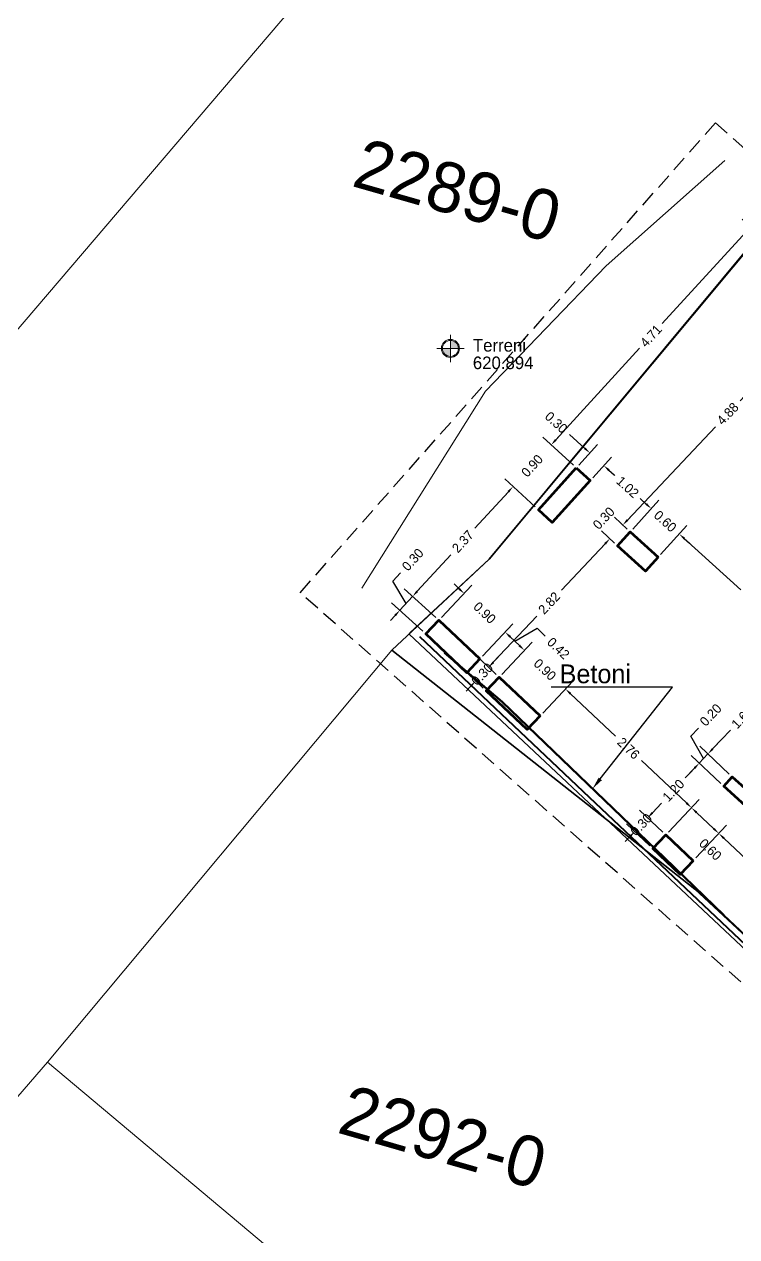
# Model space of a CAD drawing. Header units: metres. Extents: x 7512512.6 to 7512571.9, y 4692061.2 to 4692114.4.
# Drawn here: x 7512526.18 to 7512537.54, y 4692075.6 to 4692094.94 of the extents above; entities that cross this region are included whole.
import ezdxf
from ezdxf import colors
from ezdxf.entities.mleader import LeaderData, LeaderLine
from ezdxf.math import Vec2, Vec3

# ---------------------------------------------------------------- set-up
doc = ezdxf.new("R2010")
doc.units = ezdxf.units.M
doc.linetypes.add('DASHED2', pattern=[0.375, 0.25, -0.125])
for name, color, linetype, lineweight in [('0_Pen_No__20', 1, 'Continuous', 35), ('AA SHTYLLAT', 1, 'Continuous', 30), ('betoni', 8, 'Continuous', 0), ('germimi vija', 64, 'Continuous', 0), ('Nr Parceles Baze', 7, 'Continuous', 0), ('parcela', 7, 'Continuous', 0), ('parcela baze', 7, 'Continuous', 0), ('stiropori', 6, 'Continuous', 0)]:
    doc.layers.add(name, color=color, linetype=linetype, lineweight=lineweight)
doc.styles.get("Standard").update_dxf_attribs({"font": 'GOTHIC.TTF'})
doc.dimstyles.get("Standard").update_dxf_attribs({"dimtxt": 0.15, "dimasz": 0.11, "dimexe": 0.18, "dimexo": 0.0625, "dimgap": 0.09, "dimtad": 0, "dimzin": 0, "dimdsep": 46, "dimtxsty": 'Standard', "dimcen": 0.09, "dimadec": 0, "dimazin": 0, "dimtfac": 1, "dimtofl": 0, "dimtmove": 0, "dimatfit": 3, "dimfxl": 1, "dimtolj": 1, "dimtzin": 0, "dimarcsym": 0})

# ---------------------------------------------------------------- blocks, each defined once
blk = doc.blocks.new('*D24')
at = {"color": 0, "lineweight": -2, "transparency": 16777216}
for p, q in [((7512535.118, 4692088.175), (7512534.875, 4692088.396)), ((7512535.025, 4692087.909), (7512535.321, 4692088.235)), ((7512535.248, 4692087.707), (7512535.543, 4692088.033)), ((7512535.504, 4692087.826), (7512535.585, 4692087.752))]:
    blk.add_line(p, q, dxfattribs=at)
at = {"color": 0, "transparency": 16777216}
for points in [[(7512535.131, 4692088.189), (7512535.106, 4692088.162), (7512535.2, 4692088.101)], [(7512535.516, 4692087.84), (7512535.491, 4692087.812), (7512535.422, 4692087.9)]]:
    blk.add_solid(points, dxfattribs=at)
at = {"layer": 'Defpoints', "color": 0, "transparency": 16777216}
for p in [(7512535.422, 4692087.9), (7512534.983, 4692087.863), (7512535.206, 4692087.661)]:
    blk.add_point(p, dxfattribs=at)
at = {"color": 0, "transparency": 16777216, "insert": (7512534.663, 4692088.588), "char_height": 0.15, "attachment_point": 5, "rotation": 317.7974}
blk.add_mtext('\\A1;0.30', dxfattribs=at)
blk = doc.blocks.new('*D25')
at = {"color": 0, "lineweight": -2, "transparency": 16777216}
for p, q in [((7512535.248, 4692087.707), (7512535.543, 4692088.033)), ((7512535.504, 4692087.826), (7512535.598, 4692087.741)), ((7512535.883, 4692086.887), (7512536.3, 4692087.347)), ((7512536.098, 4692087.287), (7512536.004, 4692087.373))]:
    blk.add_line(p, q, dxfattribs=at)
at = {"color": 0, "transparency": 16777216}
for points in [[(7512535.516, 4692087.84), (7512535.491, 4692087.812), (7512535.422, 4692087.9)], [(7512536.11, 4692087.301), (7512536.085, 4692087.274), (7512536.179, 4692087.213)]]:
    blk.add_solid(points, dxfattribs=at)
at = {"layer": 'Defpoints', "color": 0, "transparency": 16777216}
for p in [(7512535.206, 4692087.661), (7512536.179, 4692087.213), (7512535.841, 4692086.841)]:
    blk.add_point(p, dxfattribs=at)
at = {"color": 0, "transparency": 16777216, "insert": (7512535.801, 4692087.557), "char_height": 0.15, "attachment_point": 5, "rotation": 317.7974}
blk.add_mtext('\\A1;1.02', dxfattribs=at)
blk = doc.blocks.new('*D26')
at = {"color": 0, "lineweight": -2, "transparency": 16777216}
for p, q in [((7512535.883, 4692086.887), (7512536.3, 4692087.347)), ((7512536.098, 4692087.287), (7512536.016, 4692087.361)), ((7512536.328, 4692086.484), (7512536.744, 4692086.944)), ((7512536.705, 4692086.737), (7512536.787, 4692086.663))]:
    blk.add_line(p, q, dxfattribs=at)
at = {"color": 0, "transparency": 16777216}
for points in [[(7512536.11, 4692087.301), (7512536.085, 4692087.274), (7512536.179, 4692087.213)], [(7512536.717, 4692086.75), (7512536.693, 4692086.723), (7512536.624, 4692086.81)]]:
    blk.add_solid(points, dxfattribs=at)
at = {"layer": 'Defpoints', "color": 0, "transparency": 16777216}
for p in [(7512535.841, 4692086.841), (7512536.624, 4692086.81), (7512536.286, 4692086.438)]:
    blk.add_point(p, dxfattribs=at)
at = {"color": 0, "transparency": 16777216, "insert": (7512536.401, 4692087.012), "char_height": 0.15, "attachment_point": 5, "rotation": 317.7974}
blk.add_mtext('\\A1;0.60', dxfattribs=at)
blk = doc.blocks.new('*D27')
at = {"color": 0, "lineweight": -2, "transparency": 16777216}
for p, q in [((7512536.328, 4692086.484), (7512536.744, 4692086.944)), ((7512536.705, 4692086.737), (7512537.608, 4692085.918)), ((7512538.933, 4692084.716), (7512538.03, 4692085.535)), ((7512538.719, 4692084.316), (7512539.135, 4692084.776))]:
    blk.add_line(p, q, dxfattribs=at)
at = {"color": 0, "transparency": 16777216}
for points in [[(7512536.717, 4692086.75), (7512536.693, 4692086.723), (7512536.624, 4692086.81)], [(7512538.945, 4692084.73), (7512538.921, 4692084.703), (7512539.014, 4692084.642)]]:
    blk.add_solid(points, dxfattribs=at)
at = {"layer": 'Defpoints', "color": 0, "transparency": 16777216}
for p in [(7512536.286, 4692086.438), (7512539.014, 4692084.642), (7512538.677, 4692084.27)]:
    blk.add_point(p, dxfattribs=at)
at = {"color": 0, "transparency": 16777216, "insert": (7512537.819, 4692085.726), "char_height": 0.15, "attachment_point": 5, "rotation": 317.7974}
blk.add_mtext('\\A1;3.23', dxfattribs=at)
blk = doc.blocks.new('*D31')
at = {"color": 0, "lineweight": -2, "transparency": 16777216}
for p, q in [((7512532.833, 4692085.478), (7512533.318, 4692085.992)), ((7512533.114, 4692085.937), (7512533.034, 4692086.012)), ((7512533.488, 4692084.861), (7512533.972, 4692085.375)), ((7512533.929, 4692085.169), (7512534.009, 4692085.093))]:
    blk.add_line(p, q, dxfattribs=at)
at = {"color": 0, "transparency": 16777216}
for points in [[(7512533.127, 4692085.95), (7512533.101, 4692085.923), (7512533.194, 4692085.861)], [(7512533.942, 4692085.182), (7512533.916, 4692085.155), (7512533.849, 4692085.244)]]:
    blk.add_solid(points, dxfattribs=at)
at = {"layer": 'Defpoints', "color": 0, "transparency": 16777216}
for p in [(7512532.79, 4692085.433, 630.603), (7512533.849, 4692085.244), (7512533.445, 4692084.816, 630.603)]:
    blk.add_point(p, dxfattribs=at)
at = {"color": 0, "transparency": 16777216, "insert": (7512533.522, 4692085.553), "char_height": 0.15, "attachment_point": 5, "rotation": 316.6909}
blk.add_mtext('\\A1;0.90', dxfattribs=at)
blk = doc.blocks.new('*D32')
at = {"color": 0, "lineweight": -2, "transparency": 16777216}
for p, q in [((7512533.488, 4692084.861), (7512533.972, 4692085.375)), ((7512533.929, 4692085.169), (7512534.076, 4692085.03)), ((7512534.002, 4692085.099), (7512534.358, 4692085.305)), ((7512534.358, 4692085.305), (7512534.489, 4692085.181)), ((7512533.794, 4692084.571), (7512534.279, 4692085.086))]:
    blk.add_line(p, q, dxfattribs=at)
at = {"color": 0, "transparency": 16777216}
for points in [[(7512533.942, 4692085.182), (7512533.916, 4692085.155), (7512533.849, 4692085.244)], [(7512534.088, 4692085.043), (7512534.063, 4692085.017), (7512534.156, 4692084.955)]]:
    blk.add_solid(points, dxfattribs=at)
at = {"layer": 'Defpoints', "color": 0, "transparency": 16777216}
for p in [(7512533.445, 4692084.816, 630.603), (7512534.156, 4692084.955), (7512533.751, 4692084.526, 630.603)]:
    blk.add_point(p, dxfattribs=at)
at = {"color": 0, "transparency": 16777216, "insert": (7512534.697, 4692084.986), "char_height": 0.15, "attachment_point": 5, "rotation": 316.6909}
blk.add_mtext('\\A1;0.42', dxfattribs=at)
blk = doc.blocks.new('*D33')
at = {"color": 0, "lineweight": -2, "transparency": 16777216}
for p, q in [((7512533.794, 4692084.571), (7512534.279, 4692085.086)), ((7512534.076, 4692085.03), (7512533.996, 4692085.106)), ((7512534.449, 4692083.954), (7512534.934, 4692084.468)), ((7512534.891, 4692084.262), (7512534.971, 4692084.186))]:
    blk.add_line(p, q, dxfattribs=at)
at = {"color": 0, "transparency": 16777216}
for points in [[(7512534.088, 4692085.043), (7512534.063, 4692085.017), (7512534.156, 4692084.955)], [(7512534.903, 4692084.275), (7512534.878, 4692084.248), (7512534.811, 4692084.337)]]:
    blk.add_solid(points, dxfattribs=at)
at = {"layer": 'Defpoints', "color": 0, "transparency": 16777216}
for p in [(7512533.751, 4692084.526, 630.603), (7512534.811, 4692084.337), (7512534.406, 4692083.908, 630.603)]:
    blk.add_point(p, dxfattribs=at)
at = {"color": 0, "transparency": 16777216, "insert": (7512534.483, 4692084.646), "char_height": 0.15, "attachment_point": 5, "rotation": 316.6909}
blk.add_mtext('\\A1;0.90', dxfattribs=at)
blk = doc.blocks.new('*D34')
at = {"color": 0, "lineweight": -2, "transparency": 16777216}
for p, q in [((7512534.449, 4692083.954), (7512534.934, 4692084.468)), ((7512534.891, 4692084.262), (7512535.608, 4692083.586)), ((7512536.739, 4692082.52), (7512536.022, 4692083.195)), ((7512536.452, 4692082.055), (7512536.943, 4692082.575))]:
    blk.add_line(p, q, dxfattribs=at)
at = {"color": 0, "transparency": 16777216}
for points in [[(7512534.903, 4692084.275), (7512534.878, 4692084.248), (7512534.811, 4692084.337)], [(7512536.752, 4692082.533), (7512536.726, 4692082.506), (7512536.819, 4692082.444)]]:
    blk.add_solid(points, dxfattribs=at)
at = {"layer": 'Defpoints', "color": 0, "transparency": 16777216}
for p in [(7512534.406, 4692083.908, 630.603), (7512536.819, 4692082.444), (7512536.41, 4692082.01, 630.603)]:
    blk.add_point(p, dxfattribs=at)
at = {"color": 0, "transparency": 16777216, "insert": (7512535.815, 4692083.391), "char_height": 0.15, "attachment_point": 5, "rotation": 316.6909}
blk.add_mtext('\\A1;2.76', dxfattribs=at)
blk = doc.blocks.new('*D35')
at = {"color": 0, "lineweight": -2, "transparency": 16777216}
for p, q in [((7512536.452, 4692082.055), (7512536.943, 4692082.575)), ((7512536.899, 4692082.369), (7512537.176, 4692082.108)), ((7512536.889, 4692081.644), (7512537.379, 4692082.164))]:
    blk.add_line(p, q, dxfattribs=at)
at = {"color": 0, "transparency": 16777216}
for points in [[(7512536.912, 4692082.382), (7512536.887, 4692082.355), (7512536.819, 4692082.444)], [(7512537.188, 4692082.121), (7512537.163, 4692082.095), (7512537.256, 4692082.033)]]:
    blk.add_solid(points, dxfattribs=at)
at = {"layer": 'Defpoints', "color": 0, "transparency": 16777216}
for p in [(7512536.41, 4692082.01, 630.603), (7512537.256, 4692082.033), (7512536.846, 4692081.598, 630.603)]:
    blk.add_point(p, dxfattribs=at)
at = {"color": 0, "transparency": 16777216, "insert": (7512537.12, 4692081.777), "char_height": 0.15, "attachment_point": 5, "rotation": 316.6909}
blk.add_mtext('\\A1;0.60', dxfattribs=at)
blk = doc.blocks.new('*D36')
at = {"color": 0, "lineweight": -2, "transparency": 16777216}
for p, q in [((7512536.889, 4692081.644), (7512537.379, 4692082.164)), ((7512537.336, 4692081.957), (7512538.394, 4692080.959)), ((7512539.864, 4692079.574), (7512538.805, 4692080.572)), ((7512539.569, 4692079.1), (7512540.068, 4692079.629))]:
    blk.add_line(p, q, dxfattribs=at)
at = {"color": 0, "transparency": 16777216}
for points in [[(7512537.348, 4692081.971), (7512537.323, 4692081.944), (7512537.256, 4692082.033)], [(7512539.877, 4692079.587), (7512539.851, 4692079.56), (7512539.944, 4692079.498)]]:
    blk.add_solid(points, dxfattribs=at)
at = {"layer": 'Defpoints', "color": 0, "transparency": 16777216}
for p in [(7512536.846, 4692081.598, 630.603), (7512539.944, 4692079.498), (7512539.526, 4692079.055, 630.603)]:
    blk.add_point(p, dxfattribs=at)
at = {"color": 0, "transparency": 16777216, "insert": (7512538.6, 4692080.765), "char_height": 0.15, "attachment_point": 5, "rotation": 316.6909}
blk.add_mtext('\\A1;3.69', dxfattribs=at)
blk = doc.blocks.new('*D43')
at = {"color": 0, "lineweight": -2, "transparency": 16777216}
for p, q in [((7512536.364, 4692082.053), (7512535.99, 4692082.406)), ((7512536.196, 4692082.362), (7512536.271, 4692082.442)), ((7512536.158, 4692081.834), (7512535.784, 4692082.187)), ((7512535.839, 4692081.984), (7512535.764, 4692081.904))]:
    blk.add_line(p, q, dxfattribs=at)
at = {"color": 0, "transparency": 16777216}
for points in [[(7512536.183, 4692082.375), (7512536.209, 4692082.35), (7512536.121, 4692082.282)], [(7512535.826, 4692081.997), (7512535.853, 4692081.971), (7512535.915, 4692082.064)]]:
    blk.add_solid(points, dxfattribs=at)
at = {"layer": 'Defpoints', "color": 0, "transparency": 16777216}
for p in [(7512536.121, 4692082.282), (7512536.41, 4692082.01, 630.603), (7512536.204, 4692081.791, 630.603)]:
    blk.add_point(p, dxfattribs=at)
at = {"color": 0, "transparency": 16777216, "insert": (7512536.018, 4692082.173), "char_height": 0.15, "attachment_point": 5, "rotation": 46.6942}
blk.add_mtext('\\A1;0.30', dxfattribs=at)
blk = doc.blocks.new('*D44')
at = {"color": 0, "lineweight": -2, "transparency": 16777216}
for p, q in [((7512537.288, 4692082.831), (7512536.813, 4692083.279)), ((7512536.868, 4692083.075), (7512536.72, 4692082.919)), ((7512536.196, 4692082.362), (7512536.344, 4692082.519)), ((7512536.364, 4692082.053), (7512535.99, 4692082.406))]:
    blk.add_line(p, q, dxfattribs=at)
at = {"color": 0, "transparency": 16777216}
for points in [[(7512536.855, 4692083.088), (7512536.881, 4692083.063), (7512536.944, 4692083.156)], [(7512536.183, 4692082.375), (7512536.209, 4692082.35), (7512536.121, 4692082.282)]]:
    blk.add_solid(points, dxfattribs=at)
at = {"layer": 'Defpoints', "color": 0, "transparency": 16777216}
for p in [(7512536.944, 4692083.156), (7512537.333, 4692082.788), (7512536.41, 4692082.01, 630.603)]:
    blk.add_point(p, dxfattribs=at)
at = {"color": 0, "transparency": 16777216, "insert": (7512536.532, 4692082.719), "char_height": 0.15, "attachment_point": 5, "rotation": 46.6942}
blk.add_mtext('\\A1;1.20', dxfattribs=at)
blk = doc.blocks.new('*D45')
at = {"color": 0, "lineweight": -2, "transparency": 16777216}
for p, q in [((7512536.807, 4692083.584), (7512536.93, 4692083.715)), ((7512537.012, 4692083.228), (7512536.807, 4692083.584)), ((7512537.156, 4692083.381), (7512537.232, 4692083.461)), ((7512537.288, 4692082.831), (7512536.813, 4692083.279)), ((7512536.944, 4692083.156), (7512537.081, 4692083.301)), ((7512537.422, 4692082.979), (7512536.95, 4692083.425)), ((7512536.868, 4692083.075), (7512536.793, 4692082.995))]:
    blk.add_line(p, q, dxfattribs=at)
at = {"color": 0, "transparency": 16777216}
for points in [[(7512537.143, 4692083.394), (7512537.17, 4692083.369), (7512537.081, 4692083.301)], [(7512536.855, 4692083.088), (7512536.881, 4692083.063), (7512536.944, 4692083.156)]]:
    blk.add_solid(points, dxfattribs=at)
at = {"layer": 'Defpoints', "color": 0, "transparency": 16777216}
for p in [(7512537.081, 4692083.301), (7512537.468, 4692082.936), (7512537.333, 4692082.788)]:
    blk.add_point(p, dxfattribs=at)
at = {"color": 0, "transparency": 16777216, "insert": (7512537.126, 4692083.923), "char_height": 0.15, "attachment_point": 5, "rotation": 46.6942}
blk.add_mtext('\\A1;0.20', dxfattribs=at)
blk = doc.blocks.new('*D46')
at = {"color": 0, "lineweight": -2, "transparency": 16777216}
for p, q in [((7512538.497, 4692084.165), (7512538.047, 4692084.589)), ((7512538.103, 4692084.385), (7512537.817, 4692084.083)), ((7512537.156, 4692083.381), (7512537.441, 4692083.683)), ((7512537.422, 4692082.979), (7512536.95, 4692083.425))]:
    blk.add_line(p, q, dxfattribs=at)
at = {"color": 0, "transparency": 16777216}
for points in [[(7512538.089, 4692084.398), (7512538.116, 4692084.373), (7512538.178, 4692084.465)], [(7512537.143, 4692083.394), (7512537.17, 4692083.369), (7512537.081, 4692083.301)]]:
    blk.add_solid(points, dxfattribs=at)
at = {"layer": 'Defpoints', "color": 0, "transparency": 16777216}
for p in [(7512538.178, 4692084.465), (7512538.542, 4692084.122), (7512537.468, 4692082.936)]:
    blk.add_point(p, dxfattribs=at)
at = {"color": 0, "transparency": 16777216, "insert": (7512537.629, 4692083.883), "char_height": 0.15, "attachment_point": 5, "rotation": 46.6942}
blk.add_mtext('\\A1;1.60', dxfattribs=at)
blk = doc.blocks.new('*D50')
at = {"color": 0, "lineweight": -2, "transparency": 16777216}
for p, q in [((7512533.706, 4692084.568), (7512533.454, 4692084.806)), ((7512533.66, 4692084.763), (7512533.736, 4692084.843)), ((7512533.5, 4692084.35), (7512533.248, 4692084.588)), ((7512533.304, 4692084.384), (7512533.228, 4692084.304))]:
    blk.add_line(p, q, dxfattribs=at)
at = {"color": 0, "transparency": 16777216}
for points in [[(7512533.647, 4692084.775), (7512533.674, 4692084.75), (7512533.585, 4692084.683)], [(7512533.29, 4692084.397), (7512533.317, 4692084.372), (7512533.379, 4692084.464)]]:
    blk.add_solid(points, dxfattribs=at)
at = {"layer": 'Defpoints', "color": 0, "transparency": 16777216}
for p in [(7512533.585, 4692084.683), (7512533.751, 4692084.526, 630.603), (7512533.546, 4692084.307, 630.603)]:
    blk.add_point(p, dxfattribs=at)
at = {"color": 0, "transparency": 16777216, "insert": (7512533.482, 4692084.573), "char_height": 0.15, "attachment_point": 5, "rotation": 46.6909}
blk.add_mtext('\\A1;0.30', dxfattribs=at)
blk = doc.blocks.new('*D51')
at = {"color": 0, "lineweight": -2, "transparency": 16777216}
for p, q in [((7512535.594, 4692086.662), (7512535.387, 4692086.857)), ((7512535.443, 4692086.653), (7512534.747, 4692085.916)), ((7512533.66, 4692084.763), (7512534.356, 4692085.5)), ((7512533.706, 4692084.568), (7512533.454, 4692084.806))]:
    blk.add_line(p, q, dxfattribs=at)
at = {"color": 0, "transparency": 16777216}
for points in [[(7512535.429, 4692086.666), (7512535.456, 4692086.641), (7512535.518, 4692086.734)], [(7512533.647, 4692084.775), (7512533.674, 4692084.75), (7512533.585, 4692084.683)]]:
    blk.add_solid(points, dxfattribs=at)
at = {"layer": 'Defpoints', "color": 0, "transparency": 16777216}
for p in [(7512535.518, 4692086.734), (7512535.64, 4692086.619), (7512533.751, 4692084.526, 630.603)]:
    blk.add_point(p, dxfattribs=at)
at = {"color": 0, "transparency": 16777216, "insert": (7512534.551, 4692085.708), "char_height": 0.15, "attachment_point": 5, "rotation": 46.6909}
blk.add_mtext('\\A1;2.82', dxfattribs=at)
blk = doc.blocks.new('*D52')
at = {"color": 0, "lineweight": -2, "transparency": 16777216}
for p, q in [((7512535.799, 4692087.032), (7512535.875, 4692087.112)), ((7512535.796, 4692086.884), (7512535.593, 4692087.075)), ((7512535.594, 4692086.662), (7512535.387, 4692086.857)), ((7512535.443, 4692086.653), (7512535.367, 4692086.573))]:
    blk.add_line(p, q, dxfattribs=at)
at = {"color": 0, "transparency": 16777216}
for points in [[(7512535.786, 4692087.044), (7512535.813, 4692087.019), (7512535.724, 4692086.952)], [(7512535.429, 4692086.666), (7512535.456, 4692086.641), (7512535.518, 4692086.734)]]:
    blk.add_solid(points, dxfattribs=at)
at = {"layer": 'Defpoints', "color": 0, "transparency": 16777216}
for p in [(7512535.724, 4692086.952), (7512535.841, 4692086.841), (7512535.64, 4692086.619)]:
    blk.add_point(p, dxfattribs=at)
at = {"color": 0, "transparency": 16777216, "insert": (7512535.421, 4692087.061), "char_height": 0.15, "attachment_point": 5, "rotation": 46.6909}
blk.add_mtext('\\A1;0.30', dxfattribs=at)
blk = doc.blocks.new('*D53')
at = {"color": 0, "lineweight": -2, "transparency": 16777216}
for p, q in [((7512539.072, 4692090.501), (7512538.939, 4692090.625)), ((7512538.995, 4692090.422), (7512537.593, 4692088.935)), ((7512535.799, 4692087.032), (7512537.201, 4692088.519)), ((7512535.796, 4692086.884), (7512535.593, 4692087.075))]:
    blk.add_line(p, q, dxfattribs=at)
at = {"color": 0, "transparency": 16777216}
for points in [[(7512538.982, 4692090.434), (7512539.008, 4692090.409), (7512539.07, 4692090.502)], [(7512535.786, 4692087.044), (7512535.813, 4692087.019), (7512535.724, 4692086.952)]]:
    blk.add_solid(points, dxfattribs=at)
at = {"layer": 'Defpoints', "color": 0, "transparency": 16777216}
for p in [(7512539.07, 4692090.502), (7512539.117, 4692090.458, 632.863), (7512535.841, 4692086.841)]:
    blk.add_point(p, dxfattribs=at)
at = {"color": 0, "transparency": 16777216, "insert": (7512537.397, 4692088.727), "char_height": 0.15, "attachment_point": 5, "rotation": 46.6909}
blk.add_mtext('\\A1;4.88', dxfattribs=at)
blk = doc.blocks.new('*D55')
at = {"color": 0, "lineweight": -2, "transparency": 16777216}
for p, q in [((7512534.937, 4692087.905), (7512534.45, 4692088.351)), ((7512534.657, 4692088.311), (7512534.731, 4692088.392)), ((7512534.33, 4692087.241), (7512533.842, 4692087.687)), ((7512533.901, 4692087.484), (7512533.827, 4692087.403))]:
    blk.add_line(p, q, dxfattribs=at)
at = {"color": 0, "transparency": 16777216}
for points in [[(7512534.643, 4692088.323), (7512534.67, 4692088.298), (7512534.582, 4692088.229)], [(7512533.887, 4692087.496), (7512533.914, 4692087.472), (7512533.975, 4692087.565)]]:
    blk.add_solid(points, dxfattribs=at)
at = {"layer": 'Defpoints', "color": 0, "transparency": 16777216}
for p in [(7512534.582, 4692088.229), (7512534.983, 4692087.863), (7512534.376, 4692087.198)]:
    blk.add_point(p, dxfattribs=at)
at = {"color": 0, "transparency": 16777216, "insert": (7512534.279, 4692087.897), "char_height": 0.15, "attachment_point": 5, "rotation": 47.5581}
blk.add_mtext('\\A1;0.90', dxfattribs=at)
blk = doc.blocks.new('*D56')
at = {"color": 0, "lineweight": -2, "transparency": 16777216}
for p, q in [((7512538.101, 4692091.399), (7512537.63, 4692091.829)), ((7512537.689, 4692091.626), (7512536.352, 4692090.165)), ((7512534.657, 4692088.311), (7512535.993, 4692089.772)), ((7512534.937, 4692087.905), (7512534.45, 4692088.351))]:
    blk.add_line(p, q, dxfattribs=at)
at = {"color": 0, "transparency": 16777216}
for points in [[(7512537.675, 4692091.639), (7512537.702, 4692091.614), (7512537.763, 4692091.707)], [(7512534.643, 4692088.323), (7512534.67, 4692088.298), (7512534.582, 4692088.229)]]:
    blk.add_solid(points, dxfattribs=at)
at = {"layer": 'Defpoints', "color": 0, "transparency": 16777216}
for p in [(7512537.763, 4692091.707), (7512538.147, 4692091.356), (7512534.983, 4692087.863)]:
    blk.add_point(p, dxfattribs=at)
at = {"color": 0, "transparency": 16777216, "insert": (7512536.173, 4692089.968), "char_height": 0.15, "attachment_point": 5, "rotation": 47.5581}
blk.add_mtext('\\A1;4.71', dxfattribs=at)
blk = doc.blocks.new('*D58')
at = {"color": 0, "lineweight": -2, "transparency": 16777216}
for p, q in [((7512534.33, 4692087.241), (7512533.842, 4692087.687)), ((7512533.901, 4692087.484), (7512533.368, 4692086.901)), ((7512532.448, 4692085.895), (7512532.981, 4692086.478)), ((7512532.744, 4692085.475), (7512532.241, 4692085.935))]:
    blk.add_line(p, q, dxfattribs=at)
at = {"color": 0, "transparency": 16777216}
for points in [[(7512533.887, 4692087.496), (7512533.914, 4692087.472), (7512533.975, 4692087.565)], [(7512532.434, 4692085.907), (7512532.461, 4692085.883), (7512532.374, 4692085.814)]]:
    blk.add_solid(points, dxfattribs=at)
at = {"layer": 'Defpoints', "color": 0, "transparency": 16777216}
for p in [(7512534.376, 4692087.198), (7512532.374, 4692085.814), (7512532.79, 4692085.433, 630.603)]:
    blk.add_point(p, dxfattribs=at)
at = {"color": 0, "transparency": 16777216, "insert": (7512533.174, 4692086.69), "char_height": 0.15, "attachment_point": 5, "rotation": 47.5581}
blk.add_mtext('\\A1;2.37', dxfattribs=at)
blk = doc.blocks.new('*D59')
at = {"color": 0, "lineweight": -2, "transparency": 16777216}
for p, q in [((7512532.061, 4692086.056), (7512532.183, 4692086.189)), ((7512532.272, 4692085.703), (7512532.061, 4692086.056)), ((7512532.448, 4692085.895), (7512532.522, 4692085.976)), ((7512532.374, 4692085.814), (7512532.171, 4692085.593)), ((7512532.744, 4692085.475), (7512532.241, 4692085.935)), ((7512532.538, 4692085.257), (7512532.038, 4692085.714)), ((7512532.097, 4692085.511), (7512532.023, 4692085.43))]:
    blk.add_line(p, q, dxfattribs=at)
at = {"color": 0, "transparency": 16777216}
for points in [[(7512532.434, 4692085.907), (7512532.461, 4692085.883), (7512532.374, 4692085.814)], [(7512532.083, 4692085.524), (7512532.11, 4692085.499), (7512532.171, 4692085.593)]]:
    blk.add_solid(points, dxfattribs=at)
at = {"layer": 'Defpoints', "color": 0, "transparency": 16777216}
for p in [(7512532.171, 4692085.593), (7512532.79, 4692085.433, 630.603), (7512532.584, 4692085.215, 630.603)]:
    blk.add_point(p, dxfattribs=at)
at = {"color": 0, "transparency": 16777216, "insert": (7512532.376, 4692086.4), "char_height": 0.15, "attachment_point": 5, "rotation": 47.5581}
blk.add_mtext('\\A1;0.30', dxfattribs=at)

msp = doc.modelspace()

# ---------------------------------------------------------------- hatches: boundary and pattern name
at = {"layer": 'Nr Parceles Baze'}
h = msp.add_hatch(color=256, dxfattribs=at)
h.dxf.hatch_style = 1
h.paths.add_polyline_path([(7512532.977, 4692089.896), (7512532.977, 4692089.769), (7512533.104, 4692089.769, 0.414214)])
h.paths.add_polyline_path([(7512532.977, 4692089.769), (7512532.85, 4692089.769, 0.414214), (7512532.977, 4692089.642)])

# ---------------------------------------------------------------- linework, layer by layer
at = {"color": 3, "linetype": 'DASHED2'}
msp.add_lwpolyline([(7512537.202, 4692093.366), (7512548.442, 4692083.433), (7512541.82, 4692075.94), (7512530.58, 4692085.873)], close=True, dxfattribs=at)
at = {"color": 5, "flags": 128}
msp.add_lwpolyline([(7512532.328, 4692085.234), (7512533.592, 4692086.406), (7512538.243, 4692091.994), (7512546.082, 4692084.885), (7512540.303, 4692077.718), (7512532.321, 4692085.214)], close=True, dxfattribs=at)
at = {"layer": '0_Pen_No__20', "flags": 128}
msp.add_lwpolyline([(7512538.122, 4692091.836), (7512539.19, 4692090.911), (7512546.978, 4692083.586), (7512542.592, 4692078.606), (7512541.242, 4692077.086), (7512536.872, 4692081.146), (7512532.042, 4692084.956), (7512533.592, 4692086.406)], close=True, dxfattribs=at)
at = {"layer": 'AA SHTYLLAT', "lineweight": 100}
for points in [[(7512534.983, 4692087.863), (7512535.206, 4692087.661), (7512534.601, 4692086.994), (7512534.379, 4692087.196)], [(7512536.286, 4692086.438), (7512536.084, 4692086.216), (7512535.64, 4692086.619), (7512535.841, 4692086.841)], [(7512538.677, 4692084.27), (7512540.306, 4692082.792), (7512538.963, 4692081.31), (7512537.333, 4692082.788), (7512537.468, 4692082.936), (7512537.468, 4692082.936), (7512537.468, 4692082.936), (7512537.616, 4692082.802), (7512537.616, 4692082.802), (7512537.616, 4692082.802), (7512537.616, 4692082.802), (7512538.949, 4692081.593), (7512540.024, 4692082.778), (7512538.542, 4692084.122)]]:
    msp.add_lwpolyline(points, close=True, dxfattribs=at)
at = {"layer": 'AA SHTYLLAT', "lineweight": 100, "elevation": 630.603}
for points in [[(7512533.445, 4692084.816), (7512533.239, 4692084.597), (7512532.584, 4692085.215), (7512532.79, 4692085.433)], [(7512534.406, 4692083.908), (7512534.201, 4692083.69), (7512533.546, 4692084.307), (7512533.751, 4692084.526)], [(7512536.846, 4692081.598), (7512536.64, 4692081.38), (7512536.204, 4692081.791), (7512536.41, 4692082.01)]]:
    msp.add_lwpolyline(points, close=True, dxfattribs=at)
at = {"layer": 'betoni', "lineweight": 50, "elevation": 621.094, "flags": 128}
msp.add_lwpolyline([(7512537.336, 4692080.729), (7512536.388, 4692081.643), (7512533.802, 4692084.131), (7512532.88, 4692084.913)], dxfattribs=at)
at = {"layer": 'betoni', "lineweight": 40, "elevation": 621.094, "flags": 128}
msp.add_lwpolyline([(7512537.336, 4692080.729), (7512540.213, 4692078.028)], dxfattribs=at)
at = {"layer": 'germimi vija', "elevation": -1.962, "flags": 128}
msp.add_lwpolyline([(7512531.563, 4692085.947), (7512533.534, 4692089.085), (7512535.462, 4692091.083), (7512537.349, 4692092.764)], dxfattribs=at)
at = {"layer": 'Nr Parceles Baze', "flags": 128}
for points in [[(7512532.977, 4692089.551), (7512532.977, 4692089.987)], [(7512533.195, 4692089.769), (7512532.758, 4692089.769)]]:
    msp.add_lwpolyline(points, dxfattribs=at)
at = {"layer": 'Nr Parceles Baze'}
for radius in [0.144, 0.127]:
    msp.add_circle((7512532.977, 4692089.769), radius, dxfattribs=at)
at = {"layer": 'parcela', "flags": 128}
for points in [[(7512553.633, 4692107.904), (7512551.683, 4692107.874), (7512544.782, 4692099.565), (7512539.032, 4692092.976), (7512538.122, 4692091.836), (7512533.592, 4692086.406), (7512532.042, 4692084.956), (7512526.552, 4692078.387), (7512522.461, 4692073.657), (7512518.651, 4692068.967), (7512512.611, 4692074.168), (7512514.832, 4692076.897), (7512533.622, 4692098.916), (7512539.853, 4692106.215), (7512546.573, 4692114.364), (7512553.633, 4692107.904)], [(7512553.301, 4692069.496), (7512545.301, 4692061.187), (7512538.411, 4692068.017), (7512530.921, 4692074.717), (7512526.552, 4692078.387), (7512532.042, 4692084.956), (7512536.872, 4692081.146), (7512541.242, 4692077.086), (7512542.592, 4692078.606), (7512553.301, 4692069.496)]]:
    msp.add_lwpolyline(points, dxfattribs=at)
at = {"layer": 'parcela baze', "flags": 128}
msp.add_lwpolyline([(7512548.202, 4692084.976), (7512542.592, 4692078.606), (7512541.242, 4692077.086), (7512536.872, 4692081.146), (7512532.042, 4692084.956), (7512533.592, 4692086.406), (7512538.122, 4692091.836), (7512547.27, 4692083.92), (7512548.202, 4692084.976)], dxfattribs=at)
msp.add_lwpolyline([(7512548.202, 4692084.976), (7512542.592, 4692078.606), (7512541.242, 4692077.086), (7512536.872, 4692081.146), (7512532.042, 4692084.956), (7512533.592, 4692086.406), (7512538.122, 4692091.836), (7512547.27, 4692083.92), (7512548.202, 4692084.976)], dxfattribs=at)
at = {"layer": 'stiropori', "lineweight": 40, "elevation": 630.603, "flags": 128}
msp.add_lwpolyline([(7512539.462, 4692078.563), (7512538.165, 4692079.799), (7512535.195, 4692082.608), (7512532.491, 4692085.168)], dxfattribs=at)

# ---------------------------------------------------------------- texts
at = {"layer": 'Nr Parceles Baze'}
for s, p in [('2289-0', (7512531.381, 4692092.364)), ('2292-0', (7512531.149, 4692077.268))]:
    msp.add_text(s, height=0.8, rotation=344.039, dxfattribs=at).set_placement(p)
for s, p in [('Terreni', (7512533.335, 4692089.718)), ('620.894', (7512533.334, 4692089.439))]:
    msp.add_text(s, height=0.2, dxfattribs=at).set_placement(p)

# ---------------------------------------------------------------- dimensions: what is measured, and where the dimension line sits
for base, p1, p2, angle, picture, middle in [((7512537.763, 4692091.707), (7512534.983, 4692087.863), (7512538.147, 4692091.356), 227.5581, '*D56', (7512536.173, 4692089.968)), ((7512539.07, 4692090.502), (7512535.841, 4692086.841), (7512539.117, 4692090.458, 632.863), 226.6909, '*D53', (7512537.397, 4692088.727)), ((7512536.179, 4692087.213), (7512535.206, 4692087.661), (7512535.841, 4692086.841), 137.7974, '*D25', (7512535.801, 4692087.557)), ((7512532.374, 4692085.814), (7512534.376, 4692087.198), (7512532.79, 4692085.433, 630.603), 227.5581, '*D58', (7512533.174, 4692086.69)), ((7512536.624, 4692086.81), (7512535.841, 4692086.841), (7512536.286, 4692086.438), 137.7974, '*D26', (7512536.401, 4692087.012)), ((7512539.014, 4692084.642), (7512536.286, 4692086.438), (7512538.677, 4692084.27), 137.7974, '*D27', (7512537.819, 4692085.726)), ((7512535.518, 4692086.734), (7512533.751, 4692084.526, 630.603), (7512535.64, 4692086.619), 226.6909, '*D51', (7512534.551, 4692085.708)), ((7512532.171, 4692085.593), (7512532.79, 4692085.433, 630.603), (7512532.584, 4692085.215, 630.603), 227.5581, '*D59', (7512532.244, 4692086.255)), ((7512534.156, 4692084.955), (7512533.445, 4692084.816, 630.603), (7512533.751, 4692084.526, 630.603), 136.6909, '*D32', (7512534.555, 4692085.12)), ((7512534.811, 4692084.337), (7512533.751, 4692084.526, 630.603), (7512534.406, 4692083.908, 630.603), 136.6909, '*D33', (7512534.483, 4692084.646)), ((7512538.178, 4692084.465), (7512537.468, 4692082.936), (7512538.542, 4692084.122), 226.6942, '*D46', (7512537.629, 4692083.883)), ((7512536.819, 4692082.444), (7512534.406, 4692083.908, 630.603), (7512536.41, 4692082.01, 630.603), 136.6909, '*D34', (7512535.815, 4692083.391)), ((7512537.081, 4692083.301), (7512537.333, 4692082.788), (7512537.468, 4692082.936), 226.6942, '*D45', (7512536.992, 4692083.781)), ((7512536.944, 4692083.156), (7512536.41, 4692082.01, 630.603), (7512537.333, 4692082.788), 226.6942, '*D44', (7512536.532, 4692082.719)), ((7512539.944, 4692079.498), (7512536.846, 4692081.598, 630.603), (7512539.526, 4692079.055, 630.603), 136.6909, '*D36', (7512538.6, 4692080.765))]:
    dim = msp.add_linear_dim(base=base, p1=p1, p2=p2, angle=angle, dimstyle='Standard', override={"dimtmove": 1})
    dim.commit()
    dim.dimension.update_dxf_attribs({"geometry": picture, "text_midpoint": middle})
for base, p1, p2, angle, picture, middle in [((7512535.422, 4692087.9), (7512534.983, 4692087.863), (7512535.206, 4692087.661), 317.7974, '*D24', (7512534.663, 4692088.588)), ((7512533.585, 4692084.683), (7512533.546, 4692084.307, 630.603), (7512533.751, 4692084.526, 630.603), 46.6909, '*D50', (7512533.482, 4692084.573)), ((7512536.121, 4692082.282), (7512536.204, 4692081.791, 630.603), (7512536.41, 4692082.01, 630.603), 46.6942, '*D43', (7512536.018, 4692082.173))]:
    dim = msp.add_linear_dim(base=base, p1=p1, p2=p2, angle=angle, dimstyle='Standard')
    dim.commit()
    dim.dimension.update_dxf_attribs({"geometry": picture, "text_midpoint": middle, "dimtype": 161})
for p1, p2, distance, picture, middle in [((7512534.376, 4692087.198), (7512534.983, 4692087.863), 0.544, '*D55', (7512534.279, 4692087.897)), ((7512532.79, 4692085.433, 630.603), (7512533.445, 4692084.816, 630.603), 0.589, '*D31', (7512533.522, 4692085.553))]:
    dim = msp.add_aligned_dim(p1=p1, p2=p2, distance=distance, dimstyle='Standard')
    dim.commit()
    dim.dimension.update_dxf_attribs({"geometry": picture, "text_midpoint": middle})
for base, p1, p2, angle, picture, middle in [((7512535.724, 4692086.952), (7512535.64, 4692086.619), (7512535.841, 4692086.841), 226.6909, '*D52', (7512535.421, 4692087.061)), ((7512537.256, 4692082.033), (7512536.41, 4692082.01, 630.603), (7512536.846, 4692081.598, 630.603), 136.6909, '*D35', (7512537.12, 4692081.777))]:
    dim = msp.add_linear_dim(base=base, p1=p1, p2=p2, angle=angle, dimstyle='Standard', override={"dimtmove": 1})
    dim.commit()
    dim.dimension.update_dxf_attribs({"geometry": picture, "text_midpoint": middle, "dimtype": 160})

# ---------------------------------------------------------------- leaders
at = {"layer": 'betoni'}
ml = msp.add_multileader_mtext('Standard', dxfattribs=at)
ml.set_content('Betoni', color=256)
ml.set_leader_properties()
ml.build(insert=Vec2(0, 0))
ml.multileader.update_dxf_attribs({"text_right_attachment_type": 6, "dogleg_length": 0.36, "arrow_head_size": 0.2})
ctx = ml.context
ctx.base_point, ctx.char_height, ctx.arrow_head_size, ctx.landing_gap_size, ctx.plane_origin = Vec3(7512534.226, 4692084.579, 621.094), 0.3, 0.2, 0.3, Vec3(7512535.242, 4692082.746, 621.094)
ctx.right_attachment, ctx.text_align_type = 6, 2
notes = []
notes.append((ctx, [(1, (1, 1, 0), (7512536.515, 4692084.369, 621.094), (-1, 0), 0.36, [(0, [(7512535.242, 4692082.746, 621.094)], 0, [])])]))
ctx.mtext.insert, ctx.mtext.alignment, ctx.mtext.flow_direction = Vec3(7512535.855, 4692084.729, 621.094), 3, 5
for ctx, leaders in notes:
    for number, flags, end, landing, length, lines in leaders:
        leader = LeaderData()
        leader.index, (leader.has_last_leader_line, leader.has_dogleg_vector, leader.attachment_direction) = number, flags
        leader.last_leader_point, leader.dogleg_vector, leader.dogleg_length = Vec3(end), Vec3(landing), length
        for number, points, colour, breaks in lines:
            line = LeaderLine()
            line.index, line.vertices, line.color, line.breaks = number, Vec3.list(points), colors.encode_raw_color(colour), breaks
            leader.lines.append(line)
        ctx.leaders.append(leader)

doc.saveas('drawing.dxf')
